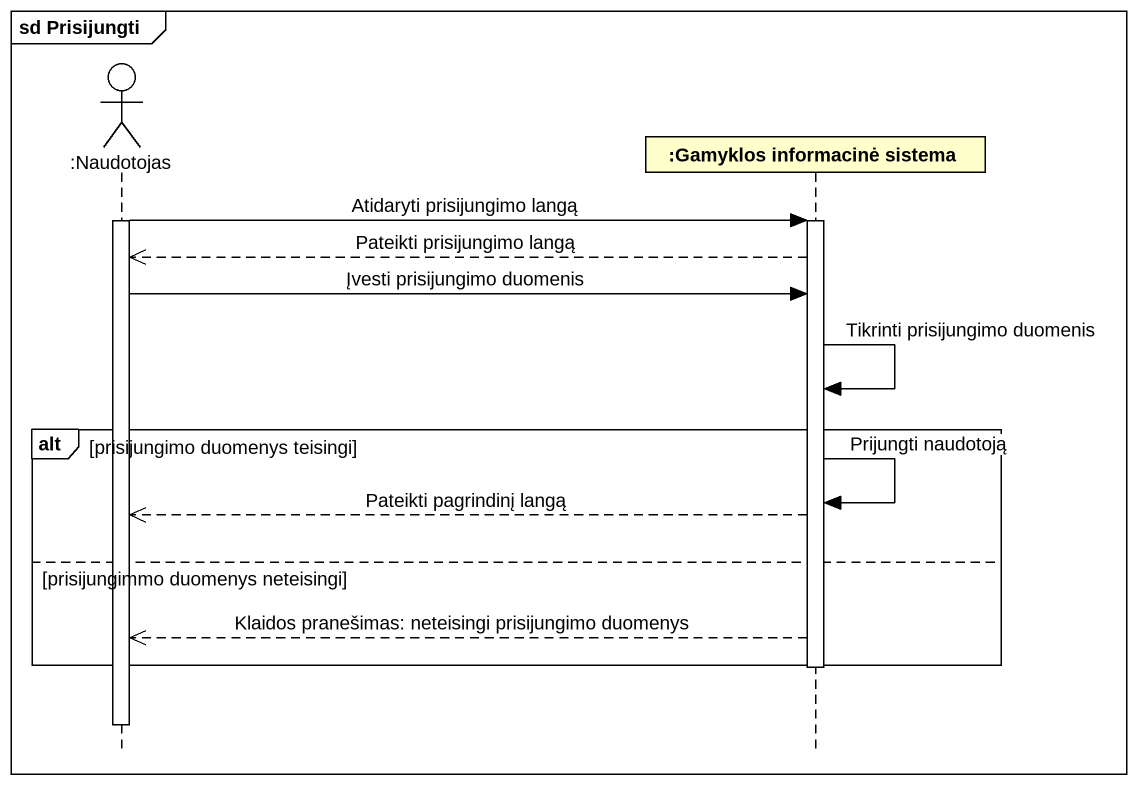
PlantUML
@startuml
mainframe sd Prisijungti
hide footbox
actor ":Naudotojas" as Naudotojas
participant ":Gamyklos informacinė sistema" as Gamyklos_informacinė_sistema

activate Naudotojas
Naudotojas -> Gamyklos_informacinė_sistema : Atidaryti prisijungimo langą
activate Gamyklos_informacinė_sistema
Gamyklos_informacinė_sistema -->> Naudotojas : Pateikti prisijungimo langą
Naudotojas -> Gamyklos_informacinė_sistema : Įvesti prisijungimo duomenis
Gamyklos_informacinė_sistema -> Gamyklos_informacinė_sistema : Tikrinti prisijungimo duomenis
alt prisijungimo duomenys teisingi
  Gamyklos_informacinė_sistema -> Gamyklos_informacinė_sistema : Prijungti naudotoją
  Gamyklos_informacinė_sistema -->> Naudotojas : Pateikti pagrindinį langą
else prisijungimmo duomenys neteisingi
  Gamyklos_informacinė_sistema -->> Naudotojas : Klaidos pranešimas: neteisingi prisijungimo duomenys
end
deactivate Gamyklos_informacinė_sistema
deactivate Naudotojas
@enduml
